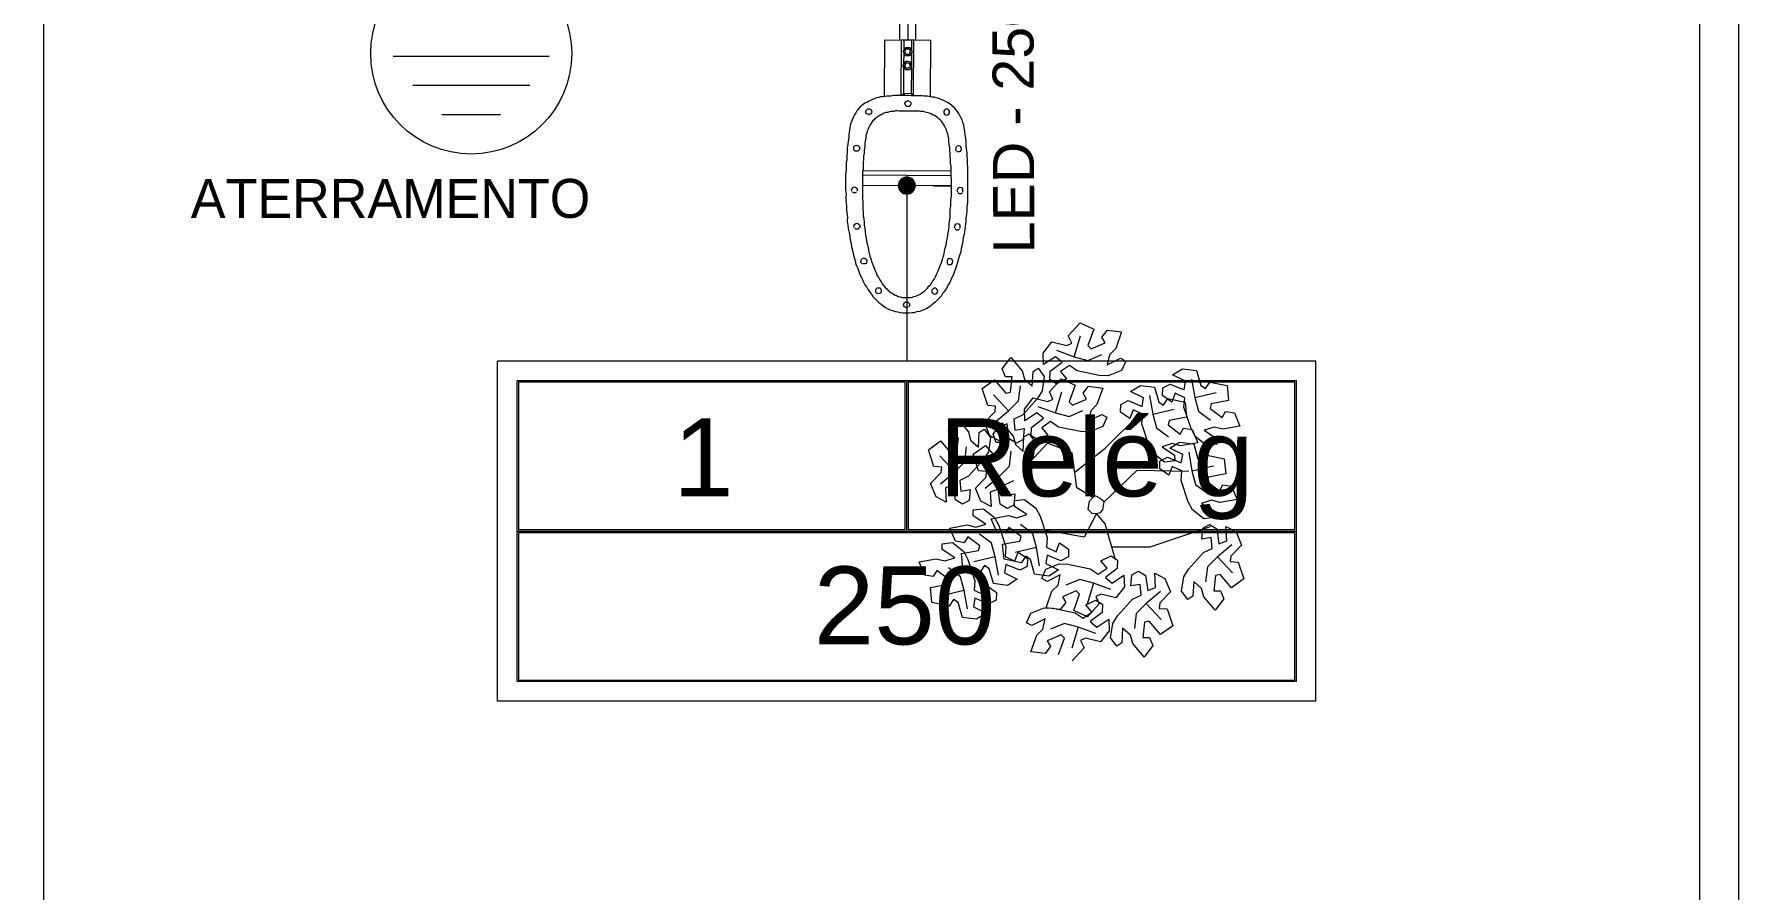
# Model space of a CAD drawing. Header units: metres. Extents: x -12 to 158, y -16 to 62.
# Drawn here: x 86.55 to 95.3, y 12.32 to 16.71 of the extents above; entities that cross this region are included whole.
import ezdxf

# ---------------------------------------------------------------- set-up
doc = ezdxf.new("R2010")
doc.units = ezdxf.units.M
doc.linetypes.add('Hidden 1_5', pattern=[0.0022, 0.0015, -0.0007])
for name, color, linetype, lineweight in [('A-DETL', 7, 'Continuous', 9), ('AL_VEGETAÇÃO', 7, 'Continuous', 9), ('ARQ-PAR', 7, 'Continuous', 9), ('Dispositivos elétricos', 7, 'Continuous', 35), ('E-LITE-EQPM-IDEN', 7, 'Continuous', 9), ('G-ANNO-TEXT', 7, 'Continuous', 9)]:
    doc.layers.add(name, color=color, linetype=linetype, lineweight=lineweight)
doc.layers.add('BASE ELETRICO__dwg', color=7, linetype='Continuous', lineweight=9, true_color=0x767676)
doc.styles.add('Arial_2', font='arial.ttf', dxfattribs={"height": 0.210954})
doc.styles.add('Arial_3', font='arial.ttf', dxfattribs={"height": 0.4})
doc.styles.add('Century Gothic', font='GOTHIC.TTF', dxfattribs={"height": 0.2})

# ---------------------------------------------------------------- blocks, each defined once
blk = doc.blocks.new('BASE ELETRICO__dwg-8227098-PLANTA BAIXA - PLANTA GERAL')
at = {"color": 252, "lineweight": 9, "true_color": 0x8e8e8e}
blk.add_line((85.3326, 8.3596), (85.3326, 24.4), dxfattribs=at)
at = {"layer": 'AL_VEGETAÇÃO', "color": 252, "true_color": 0x8e8e8e, "flags": 128}
for points in [[(90.6369, 14.9804), (90.5963, 15.0085), (90.5511, 14.9771), (90.5822, 14.9398), (90.5303, 14.9152), (90.4965, 14.9362), (90.4984, 14.979), (90.5594, 15.0263), (90.5255, 15.0539), (90.4642, 15.0132), (90.4621, 15.0726), (90.5063, 15.1305), (90.5829, 15.1113), (90.6088, 15.1236), (90.591, 15.1605), (90.6515, 15.2278), (90.7218, 15.1956), (90.6918, 15.1109), (90.7089, 15.0938), (90.7804, 15.1243), (90.7628, 15.1546), (90.7914, 15.1899), (90.8642, 15.1807), (90.8341, 15.096), (90.8022, 15.0641), (90.7909, 15.0117), (90.859, 15.0457), (90.8859, 15.0316), (90.8645, 14.9828), (90.7961, 14.9554), (90.7499, 14.957)], [(90.3561, 14.7533), (90.3114, 14.7323), (90.316, 14.6775), (90.3639, 14.6857), (90.3593, 14.6284), (90.3242, 14.6097), (90.2881, 14.6327), (90.2775, 14.7092), (90.2367, 14.6937), (90.2413, 14.6202), (90.1888, 14.6481), (90.1608, 14.7153), (90.2157, 14.7721), (90.218, 14.8007), (90.1771, 14.8037), (90.1491, 14.8897), (90.2121, 14.9345), (90.2705, 14.8662), (90.2939, 14.8724), (90.3032, 14.9496), (90.2682, 14.9496), (90.2519, 14.9919), (90.2962, 15.0504), (90.3545, 14.982), (90.3662, 14.9384), (90.4059, 14.9025), (90.4105, 14.9784), (90.4363, 14.9946), (90.4677, 14.9517), (90.4573, 14.8788), (90.4328, 14.8396)], [(91.1844, 14.7942), (91.1886, 14.8433), (91.1388, 14.8668), (91.122, 14.8212), (91.0747, 14.8539), (91.076, 14.8936), (91.114, 14.9134), (91.1855, 14.8842), (91.1924, 14.9274), (91.1265, 14.9601), (91.177, 14.9916), (91.2492, 14.9822), (91.2708, 14.9064), (91.2944, 14.8901), (91.3176, 14.9239), (91.406, 14.9052), (91.4134, 14.8282), (91.3249, 14.8118), (91.3187, 14.7885), (91.3809, 14.7418), (91.3983, 14.7722), (91.4432, 14.7651), (91.4717, 14.6974), (91.3833, 14.6811), (91.3397, 14.6928), (91.2886, 14.6764), (91.3521, 14.6345), (91.3533, 14.6041), (91.3004, 14.5983), (91.2425, 14.6438), (91.2207, 14.6846)], [(90.5404, 14.6924), (90.4999, 14.7206), (90.4547, 14.6892), (90.4857, 14.6518), (90.4338, 14.6272), (90.4001, 14.6482), (90.4019, 14.691), (90.4629, 14.7383), (90.429, 14.7659), (90.3677, 14.7252), (90.3657, 14.7846), (90.4099, 14.8425), (90.4864, 14.8233), (90.5123, 14.8356), (90.4946, 14.8726), (90.555, 14.9398), (90.6253, 14.9077), (90.5953, 14.8229), (90.6124, 14.8058), (90.6839, 14.8364), (90.6664, 14.8667), (90.6949, 14.9019), (90.7678, 14.8928), (90.7377, 14.8081), (90.7058, 14.7762), (90.6945, 14.7238), (90.7625, 14.7578), (90.7894, 14.7436), (90.768, 14.6949), (90.6997, 14.6675), (90.6534, 14.6691)], [(90.9687, 14.7089), (90.9728, 14.7581), (90.923, 14.7815), (90.9062, 14.736), (90.8589, 14.7686), (90.8602, 14.8084), (90.8982, 14.8282), (90.9697, 14.799), (90.9767, 14.8422), (90.9107, 14.8749), (90.9612, 14.9064), (91.0334, 14.897), (91.0551, 14.8211), (91.0787, 14.8048), (91.1018, 14.8387), (91.1902, 14.82), (91.1976, 14.743), (91.1092, 14.7266), (91.1029, 14.7033), (91.1651, 14.6566), (91.1826, 14.687), (91.2274, 14.6799), (91.2559, 14.6122), (91.1675, 14.5959), (91.1239, 14.6076), (91.0729, 14.5912), (91.1363, 14.5492), (91.1375, 14.5188), (91.0846, 14.513), (91.0267, 14.5585), (91.005, 14.5994)], [(90.0795, 14.4401), (90.0349, 14.4191), (90.0395, 14.3643), (90.0873, 14.3725), (90.0827, 14.3152), (90.0476, 14.2965), (90.0115, 14.3195), (90.001, 14.396), (89.9601, 14.3804), (89.9648, 14.307), (89.9123, 14.3349), (89.8843, 14.4021), (89.9391, 14.4588), (89.9415, 14.4874), (89.9006, 14.4905), (89.8726, 14.5765), (89.9356, 14.6213), (89.994, 14.553), (90.0173, 14.5592), (90.0266, 14.6364), (89.9916, 14.6364), (89.9753, 14.6787), (90.0197, 14.7372), (90.078, 14.6688), (90.0897, 14.6252), (90.1294, 14.5892), (90.134, 14.6652), (90.1597, 14.6814), (90.1912, 14.6385), (90.1807, 14.5656), (90.1562, 14.5263)], [(91.1699, 14.4181), (91.174, 14.4673), (91.1243, 14.4907), (91.1074, 14.4451), (91.0601, 14.4778), (91.0615, 14.5175), (91.0995, 14.5373), (91.171, 14.5082), (91.1779, 14.5513), (91.112, 14.584), (91.1624, 14.6155), (91.2346, 14.6062), (91.2563, 14.5303), (91.2799, 14.514), (91.303, 14.5479), (91.3915, 14.5291), (91.3988, 14.4522), (91.3104, 14.4358), (91.3041, 14.4124), (91.3663, 14.3658), (91.3838, 14.3961), (91.4286, 14.3891), (91.4571, 14.3214), (91.3687, 14.3051), (91.3251, 14.3168), (91.2741, 14.3004), (91.3376, 14.2584), (91.3388, 14.228), (91.2859, 14.2222), (91.228, 14.2677), (91.2062, 14.3086)], [(90.271, 14.0772), (90.2668, 14.028), (90.3166, 14.0046), (90.3334, 14.0501), (90.3807, 14.0175), (90.3794, 13.9777), (90.3414, 13.9579), (90.2699, 13.9871), (90.263, 13.9439), (90.3289, 13.9112), (90.2784, 13.8797), (90.2062, 13.8891), (90.1846, 13.9649), (90.1609, 13.9813), (90.1378, 13.9474), (90.0494, 13.9661), (90.042, 14.0431), (90.1305, 14.0595), (90.1367, 14.0828), (90.0745, 14.1295), (90.0571, 14.0991), (90.0122, 14.1062), (89.9837, 14.1739), (90.0721, 14.1902), (90.1157, 14.1785), (90.1668, 14.1949), (90.1033, 14.2368), (90.1021, 14.2673), (90.155, 14.2731), (90.2129, 14.2276), (90.2347, 14.1867)], [(90.4828, 14.1253), (90.4787, 14.0762), (90.5285, 14.0527), (90.5453, 14.0983), (90.5926, 14.0656), (90.5913, 14.0259), (90.5533, 14.0061), (90.4818, 14.0353), (90.4748, 13.9921), (90.5408, 13.9594), (90.4903, 13.9279), (90.4181, 13.9373), (90.3964, 14.0131), (90.3728, 14.0294), (90.3497, 13.9956), (90.2613, 14.0143), (90.2539, 14.0913), (90.3423, 14.1077), (90.3486, 14.131), (90.2864, 14.1777), (90.2689, 14.1473), (90.2241, 14.1544), (90.1956, 14.2221), (90.284, 14.2384), (90.3276, 14.2267), (90.3786, 14.2431), (90.3151, 14.285), (90.314, 14.3154), (90.3669, 14.3212), (90.4248, 14.2757), (90.4465, 14.2349)], [(90.7557, 14.2535), (90.7678, 14.2683), (90.7737, 14.2993), (90.7746, 14.3085), (90.7548, 14.3258), (90.7304, 14.3392), (90.7164, 14.3311), (90.6978, 14.3098), (90.6905, 14.2715), (90.7124, 14.2515), (90.7358, 14.2498)], [(91.2843, 14.0491), (91.329, 14.0701), (91.3244, 14.125), (91.2765, 14.1167), (91.2812, 14.174), (91.3162, 14.1928), (91.3524, 14.1697), (91.3629, 14.0932), (91.4037, 14.1088), (91.3991, 14.1823), (91.4516, 14.1543), (91.4796, 14.0871), (91.4247, 14.0304), (91.4224, 14.0018), (91.4633, 13.9987), (91.4913, 13.9128), (91.4283, 13.8679), (91.3699, 13.9363), (91.3466, 13.93), (91.3373, 13.8528), (91.3723, 13.8528), (91.3886, 13.8105), (91.3442, 13.752), (91.2859, 13.8204), (91.2742, 13.864), (91.2345, 13.9), (91.2299, 13.8241), (91.2042, 13.8078), (91.1727, 13.8508), (91.1831, 13.9236), (91.2076, 13.9629)], [(90.112, 13.9039), (90.1079, 13.8547), (90.1577, 13.8313), (90.1745, 13.8769), (90.2218, 13.8442), (90.2205, 13.8045), (90.1825, 13.7847), (90.111, 13.8138), (90.104, 13.7707), (90.1699, 13.738), (90.1195, 13.7065), (90.0473, 13.7158), (90.0256, 13.7917), (90.002, 13.808), (89.9789, 13.7741), (89.8904, 13.7929), (89.8831, 13.8698), (89.9715, 13.8862), (89.9778, 13.9096), (89.9156, 13.9562), (89.8981, 13.9259), (89.8533, 13.933), (89.8248, 14.0007), (89.9132, 14.0169), (89.9568, 14.0053), (90.0078, 14.0217), (89.9443, 14.0636), (89.9432, 14.094), (89.996, 14.0998), (90.054, 14.0543), (90.0757, 14.0135)], [(90.7039, 13.9657), (90.7444, 13.9375), (90.7896, 13.9689), (90.7586, 14.0063), (90.8105, 14.0309), (90.8442, 14.0099), (90.8424, 13.9671), (90.7814, 13.9197), (90.8153, 13.8921), (90.8766, 13.9329), (90.8786, 13.8734), (90.8344, 13.8156), (90.7579, 13.8347), (90.7319, 13.8225), (90.7497, 13.7855), (90.6893, 13.7183), (90.6189, 13.7504), (90.649, 13.8352), (90.6319, 13.8523), (90.5604, 13.8217), (90.5779, 13.7914), (90.5494, 13.7561), (90.4765, 13.7653), (90.5066, 13.85), (90.5385, 13.8819), (90.5498, 13.9343), (90.4818, 13.9003), (90.4549, 13.9145), (90.4763, 13.9632), (90.5446, 13.9906), (90.5909, 13.989)], [(90.9198, 13.8096), (90.9644, 13.8306), (90.9599, 13.8854), (90.912, 13.8772), (90.9166, 13.9345), (90.9517, 13.9532), (90.9878, 13.9302), (90.9983, 13.8537), (91.0392, 13.8692), (91.0345, 13.9427), (91.087, 13.9148), (91.115, 13.8476), (91.0602, 13.7908), (91.0579, 13.7622), (91.0988, 13.7592), (91.1267, 13.6732), (91.0638, 13.6283), (91.0054, 13.6967), (90.982, 13.6905), (90.9727, 13.6133), (91.0077, 13.6133), (91.024, 13.571), (90.9796, 13.5124), (90.9213, 13.5809), (90.9097, 13.6245), (90.8699, 13.6604), (90.8654, 13.5845), (90.8396, 13.5683), (90.8081, 13.6112), (90.8186, 13.6841), (90.8431, 13.7233)]]:
    blk.add_lwpolyline(points, close=True, dxfattribs=at)
for points in [[(90.5309, 15.0867), (90.6211, 15.0539), (90.6538, 15.1616)], [(90.6211, 15.0539), (90.6911, 15.035), (90.7626, 15.0655)], [(90.2846, 14.7765), (90.3359, 14.8276), (90.3453, 14.9048)], [(91.2235, 14.939), (91.2402, 14.8445), (91.3499, 14.8702)], [(90.2111, 14.7148), (90.2846, 14.7765), (90.2075, 14.8586)], [(90.4345, 14.7987), (90.5247, 14.7659), (90.5573, 14.8737)], [(91.0078, 14.8538), (91.0245, 14.7593), (91.1341, 14.7849)], [(91.2402, 14.8445), (91.2589, 14.7745), (91.3211, 14.7278)], [(90.3091, 14.4174), (90.2644, 14.3964), (90.269, 14.3416), (90.3169, 14.3498), (90.3122, 14.2925), (90.2772, 14.2738), (90.241, 14.2968), (90.2305, 14.3733), (90.1897, 14.3577), (90.1943, 14.2843), (90.1418, 14.3122), (90.1138, 14.3794), (90.1687, 14.4361), (90.171, 14.4647), (90.1301, 14.4678), (90.1021, 14.5538), (90.1651, 14.5986), (90.2235, 14.5302), (90.2469, 14.5365), (90.2562, 14.6137), (90.2211, 14.6137), (90.2049, 14.656), (90.2492, 14.7145), (90.3075, 14.6461), (90.3192, 14.6025), (90.3589, 14.5665), (90.3635, 14.6424), (90.3893, 14.6587), (90.4207, 14.6158), (90.4103, 14.5429), (90.3858, 14.5036)], [(90.5247, 14.7659), (90.5946, 14.7471), (90.6662, 14.7775)], [(90.6237, 14.461), (90.7794, 14.5837), (90.9534, 14.755)], [(91.0245, 14.7593), (91.0431, 14.6893), (91.1053, 14.6426)], [(89.9345, 14.4015), (90.008, 14.4633), (89.931, 14.5454)], [(90.008, 14.4633), (90.0593, 14.5144), (90.0687, 14.5916)], [(90.2376, 14.4405), (90.2888, 14.4917), (90.2982, 14.5689)], [(90.7165, 14.331), (90.6345, 14.3806), (90.6103, 14.5611), (90.4846, 14.6107), (90.3686, 14.4844)], [(91.209, 14.563), (91.2257, 14.4685), (91.3354, 14.4941)], [(90.1641, 14.3788), (90.2376, 14.4405), (90.1605, 14.5227)], [(90.7746, 14.3085), (90.9437, 14.4708), (91.2095, 14.4664)], [(91.2257, 14.4685), (91.2443, 14.3985), (91.3065, 14.3517)], [(90.427, 14.075), (90.4084, 14.145), (90.3462, 14.1917)], [(90.8326, 14.0107), (90.7794, 14.1957), (90.7358, 14.2498), (90.6731, 14.128), (90.4699, 14.1642)], [(90.8134, 14.0774), (91.0114, 14.0784), (91.3208, 14.1822)], [(90.2152, 14.0268), (90.1965, 14.0968), (90.1343, 14.1435)], [(91.4294, 14.0877), (91.3559, 14.026), (91.4329, 13.9438)], [(90.2319, 13.9323), (90.2152, 14.0268), (90.1055, 14.0012)], [(90.4437, 13.9805), (90.427, 14.075), (90.3174, 14.0493)], [(91.3559, 14.026), (91.3046, 13.9748), (91.2952, 13.8976)], [(90.0562, 13.8535), (90.0376, 13.9235), (89.9754, 13.9703)], [(90.0729, 13.759), (90.0562, 13.8535), (89.9466, 13.8279)], [(90.7196, 13.8922), (90.6497, 13.911), (90.5781, 13.8806)], [(90.8098, 13.8594), (90.7196, 13.8922), (90.687, 13.7844)], [(91.0648, 13.8481), (90.9913, 13.7864), (91.0683, 13.7043)], [(90.541, 13.5245), (90.571, 13.6093), (90.5539, 13.6264), (90.4824, 13.5959), (90.4999, 13.5656), (90.4714, 13.5303), (90.3985, 13.5394), (90.4286, 13.6241), (90.4605, 13.6561), (90.4718, 13.7085), (90.4038, 13.6744), (90.3769, 13.6886), (90.3983, 13.7373), (90.4666, 13.7647), (90.5129, 13.7632), (90.6259, 13.7398), (90.6664, 13.7117), (90.7116, 13.743), (90.6806, 13.7804), (90.7325, 13.805), (90.7662, 13.784), (90.7644, 13.7412), (90.7034, 13.6939), (90.7373, 13.6663), (90.7986, 13.707), (90.8006, 13.6476), (90.7564, 13.5897), (90.6799, 13.6089), (90.654, 13.5966), (90.6717, 13.5596), (90.6113, 13.4924)], [(90.9913, 13.7864), (90.94, 13.7353), (90.9306, 13.6581)], [(90.6416, 13.6663), (90.5717, 13.6852), (90.5001, 13.6547)], [(90.7318, 13.6335), (90.6416, 13.6663), (90.609, 13.5585)]]:
    blk.add_lwpolyline(points, dxfattribs=at)
at = {"layer": 'ARQ-PAR', "color": 252, "true_color": 0x8e8e8e, "flags": 128}
for points in [[(45.1026, 0), (94.0326, 0), (94.0326, 45.6153), (90.7707, 50.0787), (86.6587, 54.2672), (76.7987, 61.1518), (52.9158, 61.1518), (52.9158, 59.3718)], [(46.6698, 0.2), (93.8326, 0.2), (93.8326, 45.55), (93.3075, 46.2685)]]:
    blk.add_lwpolyline(points, dxfattribs=at)
blk = doc.blocks.new('PVC Corrugado Amarelo_Caixa de Octogonal 4x4 - PVC Corrugado Amarelo_Caixa de Octogonal 4x4-2829200-PLANTA BAIXA - PLANTA GERAL')
at = {"layer": 'Dispositivos elétricos', "linetype": 'Hidden 1_5', "lineweight": 9, "true_color": 0xffff00}
h = blk.add_hatch(color=2, dxfattribs=at)
h.paths.add_polyline_path([(0, -0.0435), (0.0148, -0.0405), (0.0253, -0.0349), (0.0358, -0.0242), (0.0377, -0.0217), (0.0423, -0.0093), (0.0435, 0), (0.0405, 0.0148), (0.0358, 0.0242), (0.0242, 0.0358), (0.0148, 0.0405), (0.0093, 0.0423), (-0.0082, 0.0424), (-0.0113, 0.042), (-0.0242, 0.0358), (-0.0358, 0.0242), (-0.0405, 0.0148), (-0.0424, 0.0082), (-0.0435, 0), (-0.0405, -0.0148), (-0.0346, -0.0258), (-0.0242, -0.0358), (-0.0217, -0.0377), (-0.0082, -0.0424)])
h.paths.add_polyline_path([(0.0148, -0.0358), (-0.0153, -0.0353), (-0.0358, -0.0142), (-0.0353, 0.0153), (-0.0148, 0.0358), (0.016, 0.0346), (0.0358, 0.0148), (0.0346, -0.016), (0.016, -0.0346)])
blk.add_hatch(color=2, dxfattribs=at).paths.add_polyline_path([(-0.0148, -0.0358), (0.0148, -0.0358), (0.0358, -0.0148), (0.0358, 0.0148), (0.0148, 0.0358), (-0.0148, 0.0358), (-0.0358, 0.0148), (-0.0358, -0.0148)])
at = {"layer": 'Dispositivos elétricos', "lineweight": 9}
for p, q in [((-0.0148, 0.0358), (-0.0358, 0.0148)), ((-0.0358, 0.0148), (-0.0358, -0.0148)), ((0.0148, 0.0358), (-0.0148, 0.0358)), ((0.0358, 0.0148), (0.0148, 0.0358)), ((0.0358, -0.0148), (0.0358, 0.0148)), ((-0.0358, -0.0148), (-0.0148, -0.0358)), ((-0.0148, -0.0358), (0.0148, -0.0358)), ((0.0148, -0.0358), (0.0358, -0.0148))]:
    blk.add_line(p, q, dxfattribs=at)
for start, end in [(360, 180), (180, 360)]:
    blk.add_arc((0, 0), 0.0435, start, end, dxfattribs=at)
blk = doc.blocks.new('Tag de Luminárias de Teto 3 - Tag de Luminárias de Teto 3-3493737-PLANTA BAIXA - PLANTA GERAL')
at = {"layer": 'E-LITE-EQPM-IDEN'}
for p, q in [((-0.0105, -0.004361), (-0.0105, 0.004361)), ((0.0105, 0.004361), (-0.0105, 0.004361)), ((0.0105, -0.004361), (0.0105, 0.004361)), ((0.01, 0.003861), (-0.01, 0.003861)), ((-0.01, -0.003861), (-0.01, 0.003861)), ((-0.000039, 0.003822), (-0.009961, 0.003822)), ((-0.009961, 0.003822), (-0.009961, 0.000039)), ((-0.000039, 0.000039), (-0.000039, 0.003822)), ((0, 0), (0, 0.003861)), ((0.000039, 0.003822), (0.000039, 0.000039)), ((0.009961, 0.003822), (0.000039, 0.003822)), ((0.009961, 0.000039), (0.009961, 0.003822)), ((0.01, -0.003861), (0.01, 0.003861)), ((-0.01, 0), (0.01, 0)), ((-0.009961, 0.000039), (-0.000039, 0.000039)), ((0.000039, 0.000039), (0.009961, 0.000039)), ((0.009961, -0.000039), (-0.009961, -0.000039)), ((-0.009961, -0.000039), (-0.009961, -0.003822)), ((0.009961, -0.003822), (0.009961, -0.000039)), ((0.01, -0.003861), (-0.01, -0.003861)), ((-0.009961, -0.003822), (0.009961, -0.003822)), ((0.0105, -0.004361), (-0.0105, -0.004361))]:
    blk.add_line(p, q, dxfattribs=at)

msp = doc.modelspace()

# ---------------------------------------------------------------- linework, layer by layer
at = {"layer": 'A-DETL'}
for p, q in [((90.993, 16.6797), (90.9938, 17.1816)), ((91.0348, 17.1795), (91.034, 16.6795)), ((91.0755, 16.6792), (91.0763, 17.1818)), ((90.9135, 16.3893), (90.9153, 16.6802)), ((90.9153, 16.6802), (91.1501, 16.6788)), ((91.0752, 16.6792), (90.9927, 16.6797)), ((91.0003, 16.3939), (91.0021, 16.6797)), ((91.0021, 16.6797), (91.0633, 16.6793)), ((91.0094, 16.6209), (91.0171, 16.6311)), ((91.0145, 16.626), (91.0148, 16.6796)), ((91.0148, 16.6796), (91.0531, 16.6794)), ((91.0171, 16.6311), (91.0223, 16.6413)), ((91.0196, 16.6209), (91.0222, 16.6285)), ((91.0222, 16.6285), (91.0248, 16.6336)), ((91.0223, 16.6413), (91.0325, 16.6412)), ((91.0248, 16.6336), (91.0324, 16.6336)), ((91.0324, 16.6336), (91.0401, 16.6335)), ((91.0325, 16.6412), (91.0427, 16.6412)), ((91.0401, 16.6335), (91.0426, 16.6284)), ((91.0426, 16.6284), (91.0477, 16.6207)), ((91.0427, 16.6412), (91.0503, 16.6309)), ((91.0503, 16.6309), (91.0553, 16.6207)), ((91.0531, 16.6794), (91.0528, 16.6258)), ((91.0633, 16.6793), (91.0616, 16.3935)), ((91.1501, 16.6788), (91.1483, 16.3878)), ((91.0089, 16.5469), (91.0167, 16.5596)), ((91.0165, 16.5367), (91.0089, 16.5469)), ((91.017, 16.6081), (91.0094, 16.6209)), ((91.0131, 16.404), (91.014, 16.5418)), ((91.0141, 16.5546), (91.0145, 16.6158)), ((91.0216, 16.5264), (91.0165, 16.5367)), ((91.0167, 16.5596), (91.0218, 16.5698)), ((91.022, 16.5979), (91.017, 16.6081)), ((91.0191, 16.5469), (91.0217, 16.5545)), ((91.0217, 16.5418), (91.0191, 16.5469)), ((91.0221, 16.6132), (91.0196, 16.6209)), ((91.0217, 16.5545), (91.0243, 16.5622)), ((91.0242, 16.5341), (91.0217, 16.5418)), ((91.0218, 16.5698), (91.032, 16.5698)), ((91.0322, 16.5978), (91.022, 16.5979)), ((91.0246, 16.6055), (91.0221, 16.6132)), ((91.0243, 16.5622), (91.032, 16.5621)), ((91.0323, 16.6055), (91.0246, 16.6055)), ((91.032, 16.5698), (91.0422, 16.5697)), ((91.032, 16.5621), (91.0396, 16.5621)), ((91.0424, 16.5978), (91.0322, 16.5978)), ((91.0399, 16.6054), (91.0323, 16.6055)), ((91.0421, 16.5416), (91.0395, 16.534)), ((91.0396, 16.5621), (91.0421, 16.5544)), ((91.0425, 16.6131), (91.0399, 16.6054)), ((91.0421, 16.5544), (91.0472, 16.5467)), ((91.0472, 16.5467), (91.0421, 16.5416)), ((91.0422, 16.5697), (91.0498, 16.5594)), ((91.0501, 16.6079), (91.0424, 16.5978)), ((91.0477, 16.6207), (91.0425, 16.6131)), ((91.0549, 16.5467), (91.0497, 16.5365)), ((91.0498, 16.5594), (91.0549, 16.5467)), ((91.0553, 16.6207), (91.0501, 16.6079)), ((91.0523, 16.5441), (91.0514, 16.4038)), ((91.0527, 16.6156), (91.0524, 16.5543)), ((91.0318, 16.5264), (91.0216, 16.5264)), ((91.0318, 16.534), (91.0242, 16.5341)), ((91.0395, 16.534), (91.0318, 16.534)), ((91.042, 16.5263), (91.0318, 16.5264)), ((91.0497, 16.5365), (91.042, 16.5263)), ((90.8317, 16.3643), (90.824, 16.3592)), ((90.8419, 16.3693), (90.8317, 16.3643)), ((90.8522, 16.3744), (90.8419, 16.3693)), ((90.8624, 16.3768), (90.8522, 16.3744)), ((90.8726, 16.3819), (90.8624, 16.3768)), ((90.8829, 16.3844), (90.8726, 16.3819)), ((90.8931, 16.3869), (90.8829, 16.3844)), ((90.9033, 16.3868), (90.8931, 16.3869)), ((90.9161, 16.3893), (90.9033, 16.3868)), ((90.9263, 16.3918), (90.9161, 16.3893)), ((90.9365, 16.3917), (90.9263, 16.3918)), ((90.9467, 16.3916), (90.9365, 16.3917)), ((90.9595, 16.3941), (90.9467, 16.3916)), ((90.9697, 16.394), (90.9595, 16.3941)), ((90.9799, 16.394), (90.9697, 16.394)), ((90.9901, 16.3939), (90.9799, 16.394)), ((91.0003, 16.3939), (90.9901, 16.3939)), ((91.0003, 16.3939), (91.0131, 16.404)), ((91.0105, 16.3938), (91.0003, 16.3939)), ((91.0616, 16.3935), (91.0003, 16.3939)), ((91.0182, 16.404), (91.008, 16.3938)), ((91.0207, 16.3937), (91.0105, 16.3938)), ((91.0514, 16.4038), (91.0131, 16.404)), ((91.0205, 16.358), (91.0231, 16.3631)), ((91.0309, 16.3937), (91.0207, 16.3937)), ((91.0231, 16.3631), (91.0282, 16.3656)), ((91.0282, 16.3656), (91.0333, 16.3681)), ((91.0412, 16.3936), (91.0309, 16.3937)), ((91.0333, 16.3681), (91.041, 16.3655)), ((91.0514, 16.3935), (91.0412, 16.3936)), ((91.0435, 16.363), (91.0486, 16.3578)), ((91.0514, 16.4038), (91.0616, 16.3935)), ((91.0616, 16.3935), (91.0514, 16.3935)), ((91.0565, 16.4037), (91.0667, 16.3934)), ((91.0718, 16.3934), (91.0616, 16.3935)), ((91.082, 16.3934), (91.0718, 16.3934)), ((91.0947, 16.3933), (91.082, 16.3934)), ((91.105, 16.3932), (91.0947, 16.3933)), ((91.1151, 16.3906), (91.105, 16.3932)), ((91.1254, 16.3905), (91.1151, 16.3906)), ((91.1356, 16.3905), (91.1254, 16.3905)), ((91.1483, 16.3878), (91.1356, 16.3905)), ((91.1585, 16.3852), (91.1483, 16.3878)), ((91.1687, 16.3852), (91.1585, 16.3852)), ((91.1789, 16.3825), (91.1687, 16.3852)), ((91.1891, 16.3799), (91.1789, 16.3825)), ((91.1993, 16.3748), (91.1891, 16.3799)), ((91.2095, 16.3722), (91.1993, 16.3748)), ((91.2196, 16.367), (91.2095, 16.3722)), ((91.2298, 16.3618), (91.2196, 16.367)), ((91.24, 16.3566), (91.2298, 16.3618)), ((90.7546, 16.2856), (90.7495, 16.2729)), ((90.7598, 16.2958), (90.7546, 16.2856)), ((90.7675, 16.306), (90.7598, 16.2958)), ((90.7727, 16.3161), (90.7675, 16.306)), ((90.7804, 16.3263), (90.7727, 16.3161)), ((90.7881, 16.3339), (90.7804, 16.3263)), ((90.7958, 16.3415), (90.7881, 16.3339)), ((90.8061, 16.3491), (90.7958, 16.3415)), ((90.8138, 16.3542), (90.8061, 16.3491)), ((90.824, 16.3592), (90.8138, 16.3542)), ((90.8186, 16.3159), (90.8238, 16.3209)), ((90.8186, 16.3108), (90.8186, 16.3159)), ((90.8186, 16.3057), (90.8186, 16.3108)), ((90.8236, 16.3005), (90.8186, 16.3057)), ((90.8287, 16.2979), (90.8236, 16.3005)), ((90.8238, 16.3209), (90.8289, 16.326)), ((90.8338, 16.2954), (90.8287, 16.2979)), ((90.8289, 16.326), (90.834, 16.326)), ((90.8389, 16.2979), (90.8338, 16.2954)), ((90.834, 16.326), (90.8391, 16.3259)), ((90.8441, 16.3004), (90.8389, 16.2979)), ((90.8391, 16.3259), (90.8442, 16.3208)), ((90.8466, 16.3055), (90.8441, 16.3004)), ((90.8442, 16.3208), (90.8467, 16.3157)), ((90.8492, 16.3106), (90.8466, 16.3055)), ((90.8467, 16.3157), (90.8492, 16.3106)), ((90.8669, 16.2773), (90.8617, 16.2697)), ((90.8746, 16.2823), (90.8669, 16.2773)), ((90.8797, 16.2874), (90.8746, 16.2823)), ((90.8874, 16.2899), (90.8797, 16.2874)), ((90.8951, 16.295), (90.8874, 16.2899)), ((90.9002, 16.2975), (90.8951, 16.295)), ((90.9079, 16.3026), (90.9002, 16.2975)), ((90.9156, 16.3051), (90.9079, 16.3026)), ((90.9232, 16.3076), (90.9156, 16.3051)), ((90.9309, 16.3075), (90.9232, 16.3076)), ((90.9386, 16.31), (90.9309, 16.3075)), ((90.9462, 16.3125), (90.9386, 16.31)), ((90.9539, 16.3125), (90.9462, 16.3125)), ((90.9615, 16.3124), (90.9539, 16.3125)), ((90.9692, 16.3149), (90.9615, 16.3124)), ((90.9794, 16.3149), (90.9692, 16.3149)), ((90.9871, 16.3148), (90.9794, 16.3149)), ((90.9947, 16.3148), (90.9871, 16.3148)), ((91.0024, 16.3147), (90.9947, 16.3148)), ((91.01, 16.3147), (91.0024, 16.3147)), ((91.0177, 16.3146), (91.01, 16.3147)), ((91.0305, 16.3146), (91.0177, 16.3146)), ((91.0179, 16.3529), (91.0205, 16.358)), ((91.0205, 16.3478), (91.0179, 16.3529)), ((91.023, 16.3427), (91.0205, 16.3478)), ((91.028, 16.3375), (91.023, 16.3427)), ((91.0332, 16.3375), (91.028, 16.3375)), ((91.0458, 16.3145), (91.0305, 16.3146)), ((91.0408, 16.3375), (91.0332, 16.3375)), ((91.0434, 16.3426), (91.0408, 16.3375)), ((91.0485, 16.3476), (91.0434, 16.3426)), ((91.0534, 16.3144), (91.0458, 16.3145)), ((91.0486, 16.3527), (91.0485, 16.3476)), ((91.0486, 16.3578), (91.0486, 16.3527)), ((91.0611, 16.3144), (91.0534, 16.3144)), ((91.0687, 16.3143), (91.0611, 16.3144)), ((91.0764, 16.3143), (91.0687, 16.3143)), ((91.0841, 16.3142), (91.0764, 16.3143)), ((91.0917, 16.3142), (91.0841, 16.3142)), ((91.0993, 16.3116), (91.0917, 16.3142)), ((91.107, 16.3115), (91.0993, 16.3116)), ((91.1147, 16.3115), (91.107, 16.3115)), ((91.1223, 16.3089), (91.1147, 16.3115)), ((91.1299, 16.3063), (91.1223, 16.3089)), ((91.1376, 16.3062), (91.1299, 16.3063)), ((91.1452, 16.3036), (91.1376, 16.3062)), ((91.1529, 16.301), (91.1452, 16.3036)), ((91.1605, 16.2959), (91.1529, 16.301)), ((91.1681, 16.2933), (91.1605, 16.2959)), ((91.1758, 16.2881), (91.1681, 16.2933)), ((91.1809, 16.2856), (91.1758, 16.2881)), ((91.1885, 16.2804), (91.1809, 16.2856)), ((91.1936, 16.2753), (91.1885, 16.2804)), ((91.2012, 16.2676), (91.1936, 16.2753)), ((91.2193, 16.3083), (91.2192, 16.3032)), ((91.2192, 16.3032), (91.2218, 16.2981)), ((91.2219, 16.3185), (91.2193, 16.3134)), ((91.2193, 16.3134), (91.2193, 16.3083)), ((91.2218, 16.2981), (91.2269, 16.2955)), ((91.227, 16.3236), (91.2219, 16.3185)), ((91.2269, 16.2955), (91.2319, 16.2929)), ((91.2321, 16.3235), (91.227, 16.3236)), ((91.2319, 16.2929), (91.2396, 16.2954)), ((91.2398, 16.3235), (91.2321, 16.3235)), ((91.2396, 16.2954), (91.2447, 16.2979)), ((91.2449, 16.3183), (91.2398, 16.3235)), ((91.2476, 16.3515), (91.24, 16.3566)), ((91.2447, 16.2979), (91.2473, 16.303)), ((91.2474, 16.3132), (91.2449, 16.3183)), ((91.2473, 16.303), (91.2474, 16.3081)), ((91.2474, 16.3081), (91.2474, 16.3132)), ((91.2578, 16.3463), (91.2476, 16.3515)), ((91.2654, 16.3386), (91.2578, 16.3463)), ((91.273, 16.3309), (91.2654, 16.3386)), ((91.2806, 16.3232), (91.273, 16.3309)), ((91.2882, 16.313), (91.2806, 16.3232)), ((91.2958, 16.3027), (91.2882, 16.313)), ((91.3008, 16.2925), (91.2958, 16.3027)), ((91.3059, 16.2822), (91.3008, 16.2925)), ((91.3135, 16.2694), (91.3059, 16.2822)), ((90.7311, 16.1965), (90.731, 16.1786)), ((90.7338, 16.2143), (90.7311, 16.1965)), ((90.7364, 16.2296), (90.7338, 16.2143)), ((90.7391, 16.2474), (90.7364, 16.2296)), ((90.7443, 16.2602), (90.7391, 16.2474)), ((90.7495, 16.2729), (90.7443, 16.2602)), ((90.8179, 16.1883), (90.8178, 16.1755)), ((90.823, 16.201), (90.8179, 16.1883)), ((90.8257, 16.2112), (90.823, 16.201)), ((90.8308, 16.2214), (90.8257, 16.2112)), ((90.8334, 16.2316), (90.8308, 16.2214)), ((90.8386, 16.2417), (90.8334, 16.2316)), ((90.8438, 16.2494), (90.8386, 16.2417)), ((90.8489, 16.257), (90.8438, 16.2494)), ((90.8541, 16.2646), (90.8489, 16.257)), ((90.8617, 16.2697), (90.8541, 16.2646)), ((91.2062, 16.2624), (91.2012, 16.2676)), ((91.2113, 16.2547), (91.2062, 16.2624)), ((91.2163, 16.2471), (91.2113, 16.2547)), ((91.2214, 16.2394), (91.2163, 16.2471)), ((91.2264, 16.2291), (91.2214, 16.2394)), ((91.2315, 16.2189), (91.2264, 16.2291)), ((91.234, 16.2087), (91.2315, 16.2189)), ((91.239, 16.1984), (91.234, 16.2087)), ((91.2415, 16.1856), (91.239, 16.1984)), ((91.3159, 16.2566), (91.3135, 16.2694)), ((91.321, 16.2439), (91.3159, 16.2566)), ((91.3234, 16.226), (91.321, 16.2439)), ((91.3259, 16.2106), (91.3234, 16.226)), ((91.3283, 16.1928), (91.3259, 16.2106)), ((91.3307, 16.1749), (91.3283, 16.1928)), ((90.7229, 16.1046), (90.7202, 16.0868)), ((90.723, 16.125), (90.7229, 16.1046)), ((90.7257, 16.1429), (90.723, 16.125)), ((90.7284, 16.1607), (90.7257, 16.1429)), ((90.731, 16.1786), (90.7284, 16.1607)), ((90.7562, 16.1299), (90.7588, 16.135)), ((90.7562, 16.1248), (90.7562, 16.1299)), ((90.7562, 16.1172), (90.7562, 16.1248)), ((90.7587, 16.1121), (90.7562, 16.1172)), ((90.7638, 16.1095), (90.7587, 16.1121)), ((90.7588, 16.135), (90.7639, 16.1376)), ((90.7714, 16.1094), (90.7638, 16.1095)), ((90.7639, 16.1376), (90.7716, 16.1401)), ((90.7765, 16.1094), (90.7714, 16.1094)), ((90.7716, 16.1401), (90.7767, 16.1375)), ((90.7817, 16.1119), (90.7765, 16.1094)), ((90.7767, 16.1375), (90.7818, 16.1349)), ((90.7842, 16.117), (90.7817, 16.1119)), ((90.7818, 16.1349), (90.7843, 16.1298)), ((90.7868, 16.1247), (90.7842, 16.117)), ((90.7843, 16.1298), (90.7868, 16.1247)), ((90.8097, 16.1143), (90.8096, 16.099)), ((90.8124, 16.1296), (90.8097, 16.1143)), ((90.8125, 16.1449), (90.8124, 16.1296)), ((90.8151, 16.1602), (90.8125, 16.1449)), ((90.8178, 16.1755), (90.8151, 16.1602)), ((91.244, 16.1729), (91.2415, 16.1856)), ((91.2439, 16.1576), (91.244, 16.1729)), ((91.2463, 16.1422), (91.2439, 16.1576)), ((91.2488, 16.1269), (91.2463, 16.1422)), ((91.2487, 16.1116), (91.2488, 16.1269)), ((91.2511, 16.0963), (91.2487, 16.1116)), ((91.2794, 16.1216), (91.2793, 16.114)), ((91.2793, 16.114), (91.2844, 16.1088)), ((91.2845, 16.1318), (91.2794, 16.1267)), ((91.2794, 16.1267), (91.2794, 16.1216)), ((91.2869, 16.1063), (91.2946, 16.1062)), ((91.2948, 16.1368), (91.2871, 16.1343)), ((91.2946, 16.1062), (91.2997, 16.1062)), ((91.2999, 16.1342), (91.2948, 16.1368)), ((91.2997, 16.1062), (91.3048, 16.1087)), ((91.305, 16.1317), (91.2999, 16.1342)), ((91.3048, 16.1087), (91.3074, 16.1138)), ((91.3075, 16.1265), (91.305, 16.1317)), ((91.3074, 16.1138), (91.31, 16.1214)), ((91.31, 16.1214), (91.3075, 16.1265)), ((91.3332, 16.157), (91.3307, 16.1749)), ((91.3331, 16.1391), (91.3332, 16.157)), ((91.3355, 16.1213), (91.3331, 16.1391)), ((91.3379, 16.1008), (91.3355, 16.1213)), ((91.3378, 16.083), (91.3379, 16.1008)), ((90.7173, 16.0281), (90.7172, 16.0102)), ((90.7175, 16.0485), (90.7173, 16.0281)), ((90.7201, 16.0664), (90.7175, 16.0485)), ((90.7202, 16.0868), (90.7201, 16.0664)), ((90.804, 16.0174), (90.8014, 16.0021)), ((90.8041, 16.0352), (90.804, 16.0174)), ((90.8042, 16.0505), (90.8041, 16.0352)), ((90.8069, 16.0684), (90.8042, 16.0505)), ((90.807, 16.0837), (90.8069, 16.0684)), ((90.8096, 16.099), (90.807, 16.0837)), ((91.2511, 16.081), (91.2511, 16.0963)), ((91.2535, 16.0656), (91.2511, 16.081)), ((91.2534, 16.0478), (91.2535, 16.0656)), ((91.2559, 16.0324), (91.2534, 16.0478)), ((91.2557, 16.0146), (91.2559, 16.0324)), ((91.2557, 15.9993), (91.2557, 16.0146)), ((91.3403, 16.0625), (91.3378, 16.083)), ((91.3402, 16.0447), (91.3403, 16.0625)), ((91.3426, 16.0242), (91.3402, 16.0447)), ((91.3425, 16.0038), (91.3426, 16.0242)), ((90.7142, 15.9286), (90.7141, 15.9107)), ((90.7143, 15.949), (90.7142, 15.9286)), ((90.7144, 15.9694), (90.7143, 15.949)), ((90.7145, 15.9898), (90.7144, 15.9694)), ((90.7172, 16.0102), (90.7145, 15.9898)), ((90.755, 15.9232), (90.7601, 15.9257)), ((90.7601, 15.9257), (90.7652, 15.9232)), ((90.801, 15.9332), (90.8009, 15.9153)), ((90.8011, 15.951), (90.801, 15.9332)), ((91.2552, 15.9303), (90.801, 15.9332)), ((90.8012, 15.9689), (90.8011, 15.951)), ((90.8013, 15.9842), (90.8012, 15.9689)), ((90.8014, 16.0021), (90.8013, 15.9842)), ((90.8013, 15.9867), (91.2556, 15.9839)), ((90.804, 16.0097), (91.2557, 16.0069)), ((91.1659, 15.9309), (91.2578, 15.9303)), ((91.2555, 15.9814), (91.2557, 15.9993)), ((91.258, 15.9635), (91.2555, 15.9814)), ((91.2577, 15.9125), (91.2578, 15.9303)), ((91.2578, 15.9303), (91.2579, 15.9482)), ((91.2579, 15.9482), (91.258, 15.9635)), ((91.3418, 15.9043), (91.342, 15.9247)), ((91.342, 15.9247), (91.3421, 15.9451)), ((91.3421, 15.9451), (91.3422, 15.9655)), ((91.3422, 15.9655), (91.3423, 15.986)), ((91.3423, 15.986), (91.3425, 16.0038)), ((90.7141, 15.9107), (90.7165, 15.8903)), ((90.7164, 15.8699), (90.7162, 15.8495)), ((90.7162, 15.8495), (90.7187, 15.829)), ((90.7165, 15.8903), (90.7164, 15.8699)), ((90.7447, 15.9105), (90.7473, 15.9156)), ((90.7472, 15.9029), (90.7447, 15.9105)), ((90.7473, 15.9156), (90.7498, 15.9207)), ((90.7548, 15.8952), (90.7497, 15.9003)), ((90.7498, 15.9207), (90.755, 15.9232)), ((90.7599, 15.8951), (90.7548, 15.8952)), ((90.765, 15.8951), (90.7599, 15.8951)), ((90.7701, 15.9002), (90.765, 15.8951)), ((90.7652, 15.9232), (90.7703, 15.9206)), ((90.7703, 15.9206), (90.7728, 15.9155)), ((90.7753, 15.9103), (90.7727, 15.9027)), ((90.7728, 15.9155), (90.7753, 15.9103)), ((90.8006, 15.8821), (90.8005, 15.8642)), ((90.8005, 15.8642), (90.803, 15.8464)), ((90.8008, 15.9), (90.8006, 15.8821)), ((90.8009, 15.9153), (90.8008, 15.9)), ((90.803, 15.8464), (90.8029, 15.8311)), ((91.2546, 15.8257), (91.2547, 15.8436)), ((91.2547, 15.8436), (91.2548, 15.8614)), ((91.2548, 15.8614), (91.2574, 15.8767)), ((91.2574, 15.8767), (91.2576, 15.8946)), ((91.2576, 15.8946), (91.2577, 15.9125)), ((91.2883, 15.9123), (91.2857, 15.9072)), ((91.2857, 15.9072), (91.2882, 15.8995)), ((91.2909, 15.9174), (91.2883, 15.9123)), ((91.2908, 15.897), (91.2958, 15.8918)), ((91.296, 15.9199), (91.2909, 15.9174)), ((91.2958, 15.8918), (91.3009, 15.8918)), ((91.3011, 15.9224), (91.296, 15.9199)), ((91.3009, 15.8918), (91.3086, 15.8917)), ((91.3088, 15.9198), (91.3011, 15.9224)), ((91.3086, 15.8917), (91.3137, 15.8968)), ((91.3138, 15.9172), (91.3088, 15.9198)), ((91.3164, 15.9121), (91.3138, 15.9172)), ((91.3163, 15.907), (91.3164, 15.9121)), ((91.3163, 15.8993), (91.3163, 15.907)), ((91.3388, 15.8252), (91.3415, 15.843)), ((91.3415, 15.843), (91.3416, 15.8635)), ((91.3416, 15.8635), (91.3417, 15.8839)), ((91.3417, 15.8839), (91.3418, 15.9043)), ((90.7187, 15.829), (90.7185, 15.8086)), ((90.7185, 15.8086), (90.721, 15.7907)), ((90.721, 15.7907), (90.7234, 15.7703)), ((90.7234, 15.7703), (90.7233, 15.7499)), ((90.7233, 15.7499), (90.7257, 15.7294)), ((90.8029, 15.8311), (90.8028, 15.8132)), ((90.8028, 15.8132), (90.8052, 15.7953)), ((90.8052, 15.7953), (90.8051, 15.7774)), ((90.8051, 15.7774), (90.8076, 15.7621)), ((90.8076, 15.7621), (90.81, 15.7442)), ((91.2464, 15.739), (91.2491, 15.7568)), ((91.2491, 15.7568), (91.2517, 15.7747)), ((91.2517, 15.7747), (91.2518, 15.7926)), ((91.2518, 15.7926), (91.2519, 15.8079)), ((91.2519, 15.8079), (91.2546, 15.8257)), ((91.3332, 15.7436), (91.3333, 15.764)), ((91.3333, 15.764), (91.336, 15.7844)), ((91.336, 15.7844), (91.3387, 15.8048)), ((91.3387, 15.8048), (91.3388, 15.8252)), ((90.7257, 15.7294), (90.7281, 15.7116)), ((90.7281, 15.7116), (90.7331, 15.6911)), ((90.7331, 15.6911), (90.7356, 15.6732)), ((90.7356, 15.6732), (90.738, 15.6528)), ((90.7563, 15.7242), (90.7589, 15.7292)), ((90.7588, 15.7165), (90.7563, 15.7242)), ((90.7589, 15.7292), (90.7615, 15.7343)), ((90.7664, 15.7088), (90.7613, 15.7139)), ((90.7615, 15.7343), (90.7666, 15.7369)), ((90.7715, 15.7087), (90.7664, 15.7088)), ((90.7666, 15.7369), (90.7717, 15.7394)), ((90.7766, 15.7087), (90.7715, 15.7087)), ((90.7717, 15.7394), (90.7768, 15.7368)), ((90.7817, 15.7138), (90.7766, 15.7087)), ((90.7768, 15.7368), (90.7819, 15.7342)), ((90.7869, 15.7163), (90.7817, 15.7138)), ((90.7819, 15.7342), (90.7869, 15.7291)), ((90.7869, 15.7291), (90.7869, 15.724)), ((90.7869, 15.724), (90.7869, 15.7163)), ((90.81, 15.7442), (90.8099, 15.7289)), ((90.8099, 15.7289), (90.8124, 15.711)), ((90.8124, 15.711), (90.8148, 15.6957)), ((90.8148, 15.6957), (90.8173, 15.6778)), ((90.8173, 15.6778), (90.8197, 15.6625)), ((90.8197, 15.6625), (90.8222, 15.6472)), ((91.2357, 15.6574), (91.2383, 15.6752)), ((91.2383, 15.6752), (91.241, 15.6905)), ((91.241, 15.6905), (91.2436, 15.7058)), ((91.2436, 15.7058), (91.2463, 15.7237)), ((91.2463, 15.7237), (91.2464, 15.739)), ((91.2744, 15.7261), (91.2718, 15.721)), ((91.2718, 15.721), (91.2743, 15.7133)), ((91.277, 15.7311), (91.2744, 15.7261)), ((91.2768, 15.7107), (91.2819, 15.7056)), ((91.2821, 15.7337), (91.277, 15.7311)), ((91.2819, 15.7056), (91.287, 15.7056)), ((91.2872, 15.7362), (91.2821, 15.7337)), ((91.287, 15.7056), (91.2947, 15.7055)), ((91.2948, 15.7336), (91.2872, 15.7362)), ((91.2947, 15.7055), (91.2998, 15.7106)), ((91.2999, 15.731), (91.2948, 15.7336)), ((91.3025, 15.7259), (91.2999, 15.731)), ((91.3024, 15.7208), (91.3025, 15.7259)), ((91.3024, 15.7131), (91.3024, 15.7208)), ((91.3173, 15.6467), (91.32, 15.6671)), ((91.32, 15.6671), (91.3252, 15.6849)), ((91.3252, 15.6849), (91.3278, 15.7053)), ((91.3278, 15.7053), (91.3305, 15.7232)), ((91.3305, 15.7232), (91.3332, 15.7436)), ((90.738, 15.6528), (90.743, 15.6349)), ((90.743, 15.6349), (90.7454, 15.617)), ((90.7454, 15.617), (90.7504, 15.5991)), ((90.7504, 15.5991), (90.7529, 15.5813)), ((90.7529, 15.5813), (90.7578, 15.5634)), ((90.8222, 15.6472), (90.8246, 15.6319)), ((90.8246, 15.6319), (90.8296, 15.6165)), ((90.8296, 15.6165), (90.8321, 15.6012)), ((90.8321, 15.6012), (90.8346, 15.5859)), ((90.8346, 15.5859), (90.8396, 15.5705)), ((91.2147, 15.5656), (91.2199, 15.5809)), ((91.2199, 15.5809), (91.2225, 15.5962)), ((91.2225, 15.5962), (91.2252, 15.6115)), ((91.2252, 15.6115), (91.2304, 15.6268)), ((91.2304, 15.6268), (91.233, 15.6421)), ((91.233, 15.6421), (91.2357, 15.6574)), ((91.2963, 15.5575), (91.3015, 15.5753)), ((91.3015, 15.5753), (91.3067, 15.5932)), ((91.3067, 15.5932), (91.3094, 15.611)), ((91.3094, 15.611), (91.3146, 15.6288)), ((91.3146, 15.6288), (91.3173, 15.6467)), ((90.7578, 15.5634), (90.7628, 15.5455)), ((90.7628, 15.5455), (90.7678, 15.5276)), ((90.7678, 15.5276), (90.7754, 15.5122)), ((90.7754, 15.5122), (90.7804, 15.4969)), ((90.7804, 15.4969), (90.7854, 15.4815)), ((90.7934, 15.5376), (90.7935, 15.5453)), ((90.7985, 15.5325), (90.7934, 15.5376)), ((90.7935, 15.5504), (90.7986, 15.5555)), ((90.7935, 15.5453), (90.7935, 15.5504)), ((90.8087, 15.5299), (90.801, 15.5299)), ((90.8012, 15.558), (90.8089, 15.5605)), ((90.8138, 15.5298), (90.8087, 15.5299)), ((90.8089, 15.5605), (90.814, 15.5579)), ((90.8189, 15.5324), (90.8138, 15.5298)), ((90.814, 15.5579), (90.819, 15.5553)), ((90.8215, 15.5374), (90.8189, 15.5324)), ((90.819, 15.5553), (90.8216, 15.5502)), ((90.8241, 15.5451), (90.8215, 15.5374)), ((90.8216, 15.5502), (90.8241, 15.5451)), ((90.8396, 15.5705), (90.8446, 15.5577)), ((90.8446, 15.5577), (90.847, 15.5424)), ((90.847, 15.5424), (90.8521, 15.5296)), ((90.8521, 15.5296), (90.8571, 15.5168)), ((90.8571, 15.5168), (90.8621, 15.504)), ((90.8621, 15.504), (90.8671, 15.4912)), ((90.8671, 15.4912), (90.8722, 15.481)), ((91.1861, 15.4867), (91.1913, 15.4994)), ((91.1913, 15.4994), (91.1965, 15.5122)), ((91.1965, 15.5122), (91.2017, 15.5249)), ((91.2017, 15.5249), (91.2069, 15.5376)), ((91.2069, 15.5376), (91.2121, 15.5529)), ((91.2121, 15.5529), (91.2147, 15.5656)), ((91.235, 15.5426), (91.2349, 15.5349)), ((91.2349, 15.5349), (91.2374, 15.5298)), ((91.2376, 15.5527), (91.235, 15.5477)), ((91.235, 15.5477), (91.235, 15.5426)), ((91.2374, 15.5298), (91.2425, 15.5272)), ((91.2427, 15.5553), (91.2376, 15.5527)), ((91.2425, 15.5272), (91.2502, 15.5271)), ((91.2504, 15.5578), (91.2427, 15.5553)), ((91.2502, 15.5271), (91.2553, 15.5271)), ((91.2555, 15.5552), (91.2504, 15.5578)), ((91.2553, 15.5271), (91.2604, 15.5296)), ((91.2606, 15.5526), (91.2555, 15.5552)), ((91.2604, 15.5296), (91.263, 15.5347)), ((91.2631, 15.5475), (91.2606, 15.5526)), ((91.263, 15.5347), (91.2656, 15.5424)), ((91.2656, 15.5424), (91.2631, 15.5475)), ((91.2677, 15.4734), (91.2729, 15.4887)), ((91.2729, 15.4887), (91.2807, 15.5065)), ((91.2807, 15.5065), (91.2859, 15.5218)), ((91.2859, 15.5218), (91.2911, 15.5397)), ((91.2911, 15.5397), (91.2963, 15.5575)), ((90.7854, 15.4815), (90.793, 15.4662)), ((90.793, 15.4662), (90.8005, 15.4508)), ((90.8005, 15.4508), (90.8055, 15.4355)), ((90.8055, 15.4355), (90.8131, 15.4227)), ((90.8131, 15.4227), (90.8233, 15.4098)), ((90.8233, 15.4098), (90.8308, 15.397)), ((90.8691, 15.3968), (90.8717, 15.4019)), ((90.8717, 15.4019), (90.8768, 15.4069)), ((90.8722, 15.481), (90.8772, 15.4682)), ((90.8768, 15.4069), (90.8819, 15.4069)), ((90.8772, 15.4682), (90.8848, 15.4579)), ((90.8819, 15.4069), (90.8896, 15.4069)), ((90.8848, 15.4579), (90.8898, 15.4477)), ((90.8896, 15.4069), (90.8947, 15.4017)), ((90.8898, 15.4477), (90.8974, 15.4374)), ((90.8947, 15.4017), (90.8972, 15.3966)), ((90.8974, 15.4374), (90.9025, 15.4272)), ((90.9025, 15.4272), (90.9101, 15.4169)), ((90.9101, 15.4169), (90.9177, 15.4092)), ((90.9177, 15.4092), (90.9253, 15.4015)), ((90.9253, 15.4015), (90.9329, 15.3938)), ((91.1269, 15.3977), (91.1346, 15.4054)), ((91.1346, 15.4054), (91.1423, 15.4155)), ((91.1423, 15.4155), (91.15, 15.4231)), ((91.15, 15.4231), (91.1577, 15.4333)), ((91.1626, 15.4001), (91.1575, 15.395)), ((91.1577, 15.4333), (91.1629, 15.4435)), ((91.1678, 15.4052), (91.1626, 15.4001)), ((91.1629, 15.4435), (91.1706, 15.4536)), ((91.1729, 15.4051), (91.1678, 15.4052)), ((91.1706, 15.4536), (91.1758, 15.4638)), ((91.178, 15.4051), (91.1729, 15.4051)), ((91.1758, 15.4638), (91.181, 15.4765)), ((91.183, 15.4), (91.178, 15.4051)), ((91.181, 15.4765), (91.1861, 15.4867)), ((91.1856, 15.3948), (91.183, 15.4)), ((91.2238, 15.3895), (91.2315, 15.4022)), ((91.2315, 15.4022), (91.2393, 15.4175)), ((91.2393, 15.4175), (91.247, 15.4302)), ((91.247, 15.4302), (91.2548, 15.4454)), ((91.2548, 15.4454), (91.26, 15.4582)), ((91.26, 15.4582), (91.2677, 15.4734)), ((90.8308, 15.397), (90.8384, 15.3842)), ((90.8384, 15.3842), (90.8485, 15.3714)), ((90.8485, 15.3714), (90.8561, 15.3611)), ((90.8561, 15.3611), (90.8663, 15.3509)), ((90.8663, 15.3509), (90.8764, 15.3406)), ((90.8691, 15.3917), (90.8691, 15.3968)), ((90.8691, 15.3866), (90.8691, 15.3917)), ((90.8716, 15.3815), (90.8691, 15.3866)), ((90.8767, 15.3789), (90.8716, 15.3815)), ((90.8764, 15.3406), (90.8866, 15.3303)), ((90.8817, 15.3763), (90.8767, 15.3789)), ((90.8894, 15.3788), (90.8817, 15.3763)), ((90.8866, 15.3303), (90.8967, 15.3226)), ((90.8945, 15.3813), (90.8894, 15.3788)), ((90.8971, 15.3864), (90.8945, 15.3813)), ((90.8967, 15.3226), (90.9069, 15.3149)), ((90.8972, 15.3915), (90.8971, 15.3864)), ((90.8972, 15.3966), (90.8972, 15.3915)), ((90.9069, 15.3149), (90.9196, 15.3071)), ((90.9329, 15.3938), (90.9405, 15.3887)), ((90.9405, 15.3887), (90.9481, 15.381)), ((90.9481, 15.381), (90.9583, 15.3758)), ((90.9583, 15.3758), (90.9659, 15.3707)), ((90.9659, 15.3707), (90.9761, 15.3681)), ((90.9761, 15.3681), (90.9838, 15.3629)), ((90.9838, 15.3629), (90.9939, 15.3603)), ((90.9939, 15.3603), (91.0041, 15.3577)), ((91.0041, 15.3577), (91.0143, 15.3576)), ((91.0116, 15.3193), (91.0141, 15.3244)), ((91.0141, 15.3142), (91.0116, 15.3193)), ((91.0141, 15.3244), (91.0167, 15.3295)), ((91.0166, 15.3091), (91.0141, 15.3142)), ((91.0143, 15.3576), (91.0246, 15.3575)), ((91.0167, 15.3295), (91.0219, 15.3346)), ((91.0219, 15.3346), (91.027, 15.3346)), ((91.0246, 15.3575), (91.0348, 15.3575)), ((91.027, 15.3346), (91.0346, 15.3345)), ((91.0346, 15.3345), (91.0371, 15.3294)), ((91.0348, 15.3575), (91.0475, 15.3574)), ((91.0421, 15.314), (91.037, 15.309)), ((91.0371, 15.3294), (91.0422, 15.3243)), ((91.0422, 15.3192), (91.0421, 15.314)), ((91.0422, 15.3243), (91.0422, 15.3192)), ((91.0475, 15.3574), (91.0577, 15.3599)), ((91.0577, 15.3599), (91.0654, 15.3624)), ((91.0654, 15.3624), (91.0756, 15.3649)), ((91.0756, 15.3649), (91.0859, 15.3699)), ((91.0859, 15.3699), (91.0936, 15.3724)), ((91.0936, 15.3724), (91.1038, 15.38)), ((91.1038, 15.38), (91.1115, 15.3851)), ((91.1115, 15.3851), (91.1192, 15.3901)), ((91.1192, 15.3901), (91.1269, 15.3977)), ((91.1442, 15.3109), (91.1545, 15.3185)), ((91.1545, 15.3185), (91.1647, 15.3261)), ((91.1575, 15.3899), (91.1574, 15.3848)), ((91.1574, 15.3848), (91.1625, 15.3797)), ((91.1575, 15.395), (91.1575, 15.3899)), ((91.1625, 15.3797), (91.1676, 15.3771)), ((91.1647, 15.3261), (91.175, 15.3362)), ((91.1676, 15.3771), (91.1727, 15.3745)), ((91.1727, 15.3745), (91.1778, 15.377)), ((91.175, 15.3362), (91.1853, 15.3463)), ((91.1778, 15.377), (91.1829, 15.3795)), ((91.1829, 15.3795), (91.1855, 15.3846)), ((91.1853, 15.3463), (91.1955, 15.3565)), ((91.1855, 15.3846), (91.1881, 15.3897)), ((91.1881, 15.3897), (91.1856, 15.3948)), ((91.1955, 15.3565), (91.2058, 15.3666)), ((91.2058, 15.3666), (91.2135, 15.3793)), ((91.2135, 15.3793), (91.2238, 15.3895)), ((90.9196, 15.3071), (90.9298, 15.302)), ((90.9298, 15.302), (90.9425, 15.2942)), ((90.9425, 15.2942), (90.9552, 15.2916)), ((90.9552, 15.2916), (90.968, 15.2864)), ((90.968, 15.2864), (90.9833, 15.2838)), ((90.9833, 15.2838), (90.996, 15.2812)), ((90.996, 15.2812), (91.0088, 15.2785)), ((91.0088, 15.2785), (91.0241, 15.2784)), ((91.0217, 15.3065), (91.0166, 15.3091)), ((91.0268, 15.3039), (91.0217, 15.3065)), ((91.0241, 15.2784), (91.0394, 15.2783)), ((91.0344, 15.3064), (91.0268, 15.3039)), ((91.0394, 15.2783), (91.0547, 15.2808)), ((91.0547, 15.2808), (91.0675, 15.2807)), ((91.0675, 15.2807), (91.0803, 15.2857)), ((91.0803, 15.2857), (91.0956, 15.2882)), ((91.0956, 15.2882), (91.1084, 15.2932)), ((91.1084, 15.2932), (91.1212, 15.2982)), ((91.1212, 15.2982), (91.1314, 15.3033)), ((91.1314, 15.3033), (91.1442, 15.3109))]:
    msp.add_line(p, q, dxfattribs=at)
at = {"layer": 'A-DETL', "color": 3, "true_color": 0x00ff00}
for p, q in [((88.393, 16.5969), (89.193, 16.5969)), ((88.493, 16.4469), (89.093, 16.4469)), ((88.643, 16.2969), (88.943, 16.2969))]:
    msp.add_line(p, q, dxfattribs=at)
msp.add_circle((88.793, 16.6098), 0.5157, dxfattribs=at)
at = {"layer": 'E-LITE-EQPM-IDEN'}
msp.add_line((91.0281, 15.8883), (91.0281, 15.0306), dxfattribs=at)

# ---------------------------------------------------------------- block references
at = {"layer": 'BASE ELETRICO__dwg', "color": 252, "true_color": 0x8e8e8e}
msp.add_blockref('BASE ELETRICO__dwg-8227098-PLANTA BAIXA - PLANTA GERAL', (1.2665, 0), dxfattribs=at)
at = {"layer": 'Dispositivos elétricos', "lineweight": 9}
msp.add_blockref('PVC Corrugado Amarelo_Caixa de Octogonal 4x4 - PVC Corrugado Amarelo_Caixa de Octogonal 4x4-2829200-PLANTA BAIXA - PLANTA GERAL', (91.0281, 15.9318), dxfattribs=at)
at = {"layer": 'E-LITE-EQPM-IDEN', "xscale": 199.9999999999999, "yscale": 199.9999999999999, "zscale": 199.9999999999999}
msp.add_blockref('Tag de Luminárias de Teto 3 - Tag de Luminárias de Teto 3-3493737-PLANTA BAIXA - PLANTA GERAL', (91.0281, 14.1583), dxfattribs=at)

# ---------------------------------------------------------------- texts
at = {"layer": 'E-LITE-EQPM-IDEN', "char_height": 0.4, "attachment_point": 1, "style": 'Arial_3'}
for s, insert, width in [('1', (89.8295, 14.7367), 0.38481), ('Relé g', (91.1935, 14.7367), 2.004219), ('250', (90.5507, 13.977), 1.15443)]:
    msp.add_mtext(s, dxfattribs=dict(at, insert=insert, width=width))
at = {"layer": 'G-ANNO-TEXT', "insert": (91.4727, 15.5837), "char_height": 0.21095, "width": 1.875949, "attachment_point": 1, "rotation": 90.24437, "style": 'Arial_2'}
msp.add_mtext('LED - 250W', dxfattribs=at)

# ---------------------------------------------------------------- next in the draw order: texts
at = {"layer": 'G-ANNO-TEXT', "insert": (87.3537, 15.9662), "char_height": 0.2, "width": 2.356961, "attachment_point": 1, "style": 'Century Gothic', "bg_fill": 3, "box_fill_scale": 1.25, "bg_fill_color": 256, "bg_fill_true_color": 13158600, "bg_fill_transparency": 0}
msp.add_mtext('ATERRAMENTO', dxfattribs=at)

doc.saveas('drawing.dxf')
